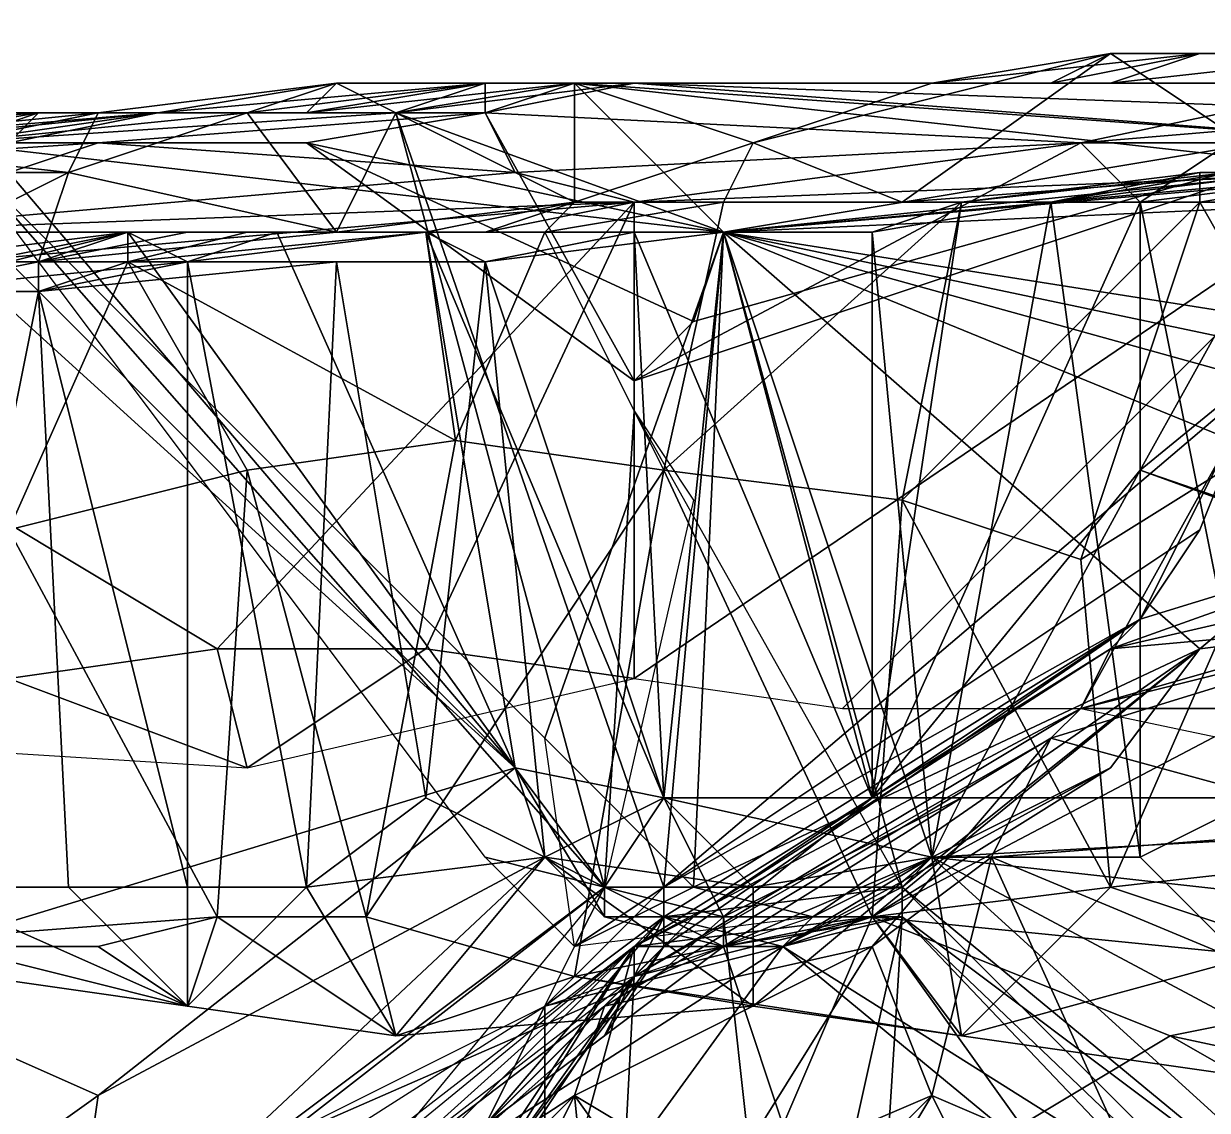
# Model space of a CAD drawing. Header units: metres. Extents: x -3.92 to 4.26, y -4.92 to 4.9.
# Drawn here: x 1.87 to 2.665, y 4.15 to 4.88 of the extents above; entities that cross this region are included whole.
import ezdxf

# ---------------------------------------------------------------- set-up
doc = ezdxf.new("R2010")
doc.units = ezdxf.units.M

msp = doc.modelspace()

# ---------------------------------------------------------------- linework, layer by layer
for points in [[(2.58, 4.8, 1.16), (2.96, 4.88, 0.9), (2.82, 4.82, 0.72)], [(2.58, 4.8, 1.16), (2.68, 4.8, 1.18), (2.96, 4.88, 0.9)], [(2.36, 4.8, 1.18), (2.6, 4.86, 1.1), (2.48, 4.84, 1.08)], [(2.36, 4.8, 1.18), (2.46, 4.76, 1.38), (2.6, 4.86, 1.1)], [(2.46, 4.76, 1.38), (2.72, 4.78, 1.36), (2.6, 4.86, 1.1)], [(2.48, 4.84, 0.9), (2.66, 4.86, 0.96), (2.6, 4.84, 0.9)], [(2.48, 4.84, 1.08), (2.6, 4.86, 1.1), (2.48, 4.84, 0.98)], [(2.6, 4.86, 1.1), (2.56, 4.84, 0.98), (2.48, 4.84, 0.98)], [(2.48, 4.84, 0.9), (2.56, 4.84, 0.98), (2.66, 4.86, 0.96)], [(2.6, 4.86, 1.1), (2.66, 4.86, 0.96), (2.56, 4.84, 0.98)], [(2.6, 4.84, 0.9), (2.78, 4.86, 0.92), (2.82, 4.84, 0.8)], [(2.66, 4.86, 0.96), (2.78, 4.86, 0.92), (2.6, 4.84, 0.9)], [(2.6, 4.86, 1.1), (2.72, 4.86, 1.02), (2.66, 4.86, 0.96)], [(2.6, 4.86, 1.1), (2.72, 4.86, 1.1), (2.72, 4.86, 1.02)], [(2.6, 4.86, 1.1), (2.72, 4.78, 1.36), (2.72, 4.86, 1.1)], [(2.66, 4.86, 0.96), (2.72, 4.86, 1.02), (2.78, 4.86, 0.92)], [(1.92, 4.82, 1.08), (2.08, 4.84, 1), (1.96, 4.82, 0.92)], [(1.92, 4.82, 1.08), (2.02, 4.82, 1.1), (2.08, 4.84, 1)], [(1.96, 4.82, 0.54), (2.18, 4.84, 0.54), (2.06, 4.82, 0.46)], [(1.96, 4.82, 0.54), (2.02, 4.82, 0.62), (2.18, 4.84, 0.54)], [(1.96, 4.82, 0.92), (2.08, 4.84, 1), (2.06, 4.82, 0.86)], [(2.02, 4.82, 0.62), (2.12, 4.82, 0.6), (2.18, 4.84, 0.54)], [(2.02, 4.82, 1.1), (2.12, 4.82, 1.1), (2.08, 4.84, 1)], [(2.06, 4.82, 0.46), (2.18, 4.84, 0.54), (2.12, 4.82, 0.36)], [(2.06, 4.82, 0.7), (2.24, 4.84, 0.66), (2.12, 4.82, 0.6)], [(2.06, 4.82, 0.7), (2.12, 4.82, 0.76), (2.24, 4.84, 0.66)], [(2.08, 4.84, 1), (2.12, 4.82, 0.92), (2.06, 4.82, 0.86)], [(2.08, 4.84, 1), (2.28, 4.84, 0.88), (2.12, 4.82, 0.92)], [(2.12, 4.82, 1.1), (2.24, 4.84, 1.1), (2.08, 4.84, 1)], [(2.08, 4.84, 1), (2.28, 4.84, 0.96), (2.28, 4.84, 0.88)], [(2.24, 4.84, 1.1), (2.28, 4.84, 0.96), (2.08, 4.84, 1)], [(2.12, 4.82, 0.28), (2.24, 4.84, 0.24), (2.12, 4.82, 0.2)], [(2.12, 4.82, 0.36), (2.24, 4.84, 0.34), (2.12, 4.82, 0.28)], [(2.18, 4.84, 0.54), (2.18, 4.82, 0.42), (2.12, 4.82, 0.36)], [(2.12, 4.82, 0.6), (2.24, 4.84, 0.66), (2.18, 4.84, 0.54)], [(2.24, 4.84, 0.24), (2.34, 4.74, 0.2), (2.12, 4.82, 0.2)], [(2.12, 4.82, 0.28), (2.24, 4.84, 0.34), (2.24, 4.84, 0.24)], [(2.12, 4.82, 0.36), (2.18, 4.82, 0.42), (2.24, 4.84, 0.34)], [(2.12, 4.82, 0.76), (2.28, 4.84, 0.78), (2.24, 4.84, 0.66)], [(2.12, 4.82, 0.76), (2.18, 4.82, 0.82), (2.28, 4.84, 0.78)], [(2.18, 4.82, 0.82), (2.12, 4.82, 0.92), (2.28, 4.84, 0.88)], [(2.12, 4.82, 1.1), (2.24, 4.76, 1.38), (2.24, 4.84, 1.1)], [(2.18, 4.82, 0.42), (2.18, 4.84, 0.54), (2.24, 4.84, 0.34)], [(2.18, 4.84, 0.54), (2.28, 4.84, 0.44), (2.24, 4.84, 0.34)], [(2.18, 4.84, 0.54), (2.28, 4.84, 0.54), (2.28, 4.84, 0.44)], [(2.24, 4.84, 0.66), (2.28, 4.84, 0.54), (2.18, 4.84, 0.54)], [(2.18, 4.82, 0.82), (2.28, 4.84, 0.88), (2.28, 4.84, 0.78)], [(2.24, 4.84, 0.34), (2.28, 4.84, 0.44), (2.24, 4.84, 0.24)], [(2.24, 4.84, 0.66), (2.28, 4.84, 0.78), (2.28, 4.84, 0.54)], [(2.24, 4.84, 0.24), (2.78, 4.78, 0.14), (2.34, 4.74, 0.2)], [(2.28, 4.84, 0.44), (2.8, 4.8, 0.3), (2.24, 4.84, 0.24)], [(2.24, 4.84, 1.1), (2.38, 4.84, 1.04), (2.28, 4.84, 0.96)], [(2.24, 4.76, 1.38), (2.36, 4.8, 1.18), (2.24, 4.84, 1.1)], [(2.24, 4.84, 0.24), (2.8, 4.8, 0.3), (2.78, 4.78, 0.14)], [(2.24, 4.84, 1.1), (2.48, 4.84, 1.08), (2.38, 4.84, 1.04)], [(2.24, 4.84, 1.1), (2.36, 4.8, 1.18), (2.48, 4.84, 1.08)], [(2.28, 4.84, 0.54), (2.82, 4.82, 0.5), (2.28, 4.84, 0.44)], [(2.28, 4.84, 0.78), (2.48, 4.84, 0.9), (2.28, 4.84, 0.54)], [(2.28, 4.84, 0.88), (2.38, 4.84, 0.9), (2.28, 4.84, 0.78)], [(2.28, 4.84, 0.44), (2.8, 4.8, 0.38), (2.8, 4.8, 0.3)], [(2.82, 4.82, 0.5), (2.8, 4.8, 0.38), (2.28, 4.84, 0.44)], [(2.28, 4.84, 0.54), (2.82, 4.84, 0.64), (2.82, 4.82, 0.5)], [(2.48, 4.84, 0.9), (2.6, 4.84, 0.9), (2.28, 4.84, 0.54)], [(2.28, 4.84, 0.78), (2.38, 4.84, 0.9), (2.48, 4.84, 0.9)], [(2.28, 4.84, 0.88), (2.28, 4.84, 0.96), (2.38, 4.84, 0.9)], [(2.28, 4.84, 0.96), (2.38, 4.84, 1.04), (2.38, 4.84, 0.9)], [(2.28, 4.84, 0.54), (2.6, 4.84, 0.9), (2.82, 4.84, 0.64)], [(2.38, 4.84, 0.9), (2.48, 4.84, 0.98), (2.48, 4.84, 0.9)], [(2.38, 4.84, 1.04), (2.48, 4.84, 0.98), (2.38, 4.84, 0.9)], [(2.38, 4.84, 1.04), (2.48, 4.84, 1.08), (2.48, 4.84, 0.98)], [(2.48, 4.84, 0.98), (2.56, 4.84, 0.98), (2.48, 4.84, 0.9)], [(2.6, 4.84, 0.9), (2.82, 4.84, 0.8), (2.82, 4.84, 0.64)], [(1.62, 4.8, 1.02), (1.88, 4.82, 0.82), (1.76, 4.8, 0.76)], [(1.62, 4.8, 1.02), (1.82, 4.8, 1), (1.88, 4.82, 0.82)], [(1.72, 4.8, 0.66), (1.96, 4.82, 0.7), (1.76, 4.8, 0.56)], [(1.72, 4.8, 0.66), (1.86, 4.8, 0.74), (1.96, 4.82, 0.7)], [(1.9, 4.78, 1.2), (1.92, 4.82, 1.08), (1.72, 4.8, 1.1)], [(1.92, 4.82, 1.08), (1.82, 4.8, 1.08), (1.72, 4.8, 1.1)], [(1.76, 4.82, 0.26), (1.92, 4.82, 0.24), (1.82, 4.8, 0.18)], [(1.76, 4.82, 0.26), (1.88, 4.82, 0.32), (1.92, 4.82, 0.24)], [(1.82, 4.8, 0.4), (1.88, 4.82, 0.32), (1.76, 4.82, 0.26)], [(1.82, 4.8, 0.4), (1.76, 4.8, 0.56), (1.96, 4.82, 0.44)], [(1.76, 4.8, 0.56), (1.96, 4.82, 0.54), (1.96, 4.82, 0.44)], [(1.96, 4.82, 0.7), (1.96, 4.82, 0.54), (1.76, 4.8, 0.56)], [(1.88, 4.82, 0.82), (1.86, 4.8, 0.74), (1.76, 4.8, 0.76)], [(1.92, 4.82, 0.24), (2.02, 4.82, 0.22), (1.82, 4.8, 0.18)], [(1.82, 4.8, 0.4), (1.96, 4.82, 0.44), (1.88, 4.82, 0.32)], [(2.02, 4.82, 0.22), (2.12, 4.82, 0.2), (1.82, 4.8, 0.18)], [(1.82, 4.8, 1), (1.96, 4.82, 0.92), (1.88, 4.82, 0.82)], [(2.12, 4.82, 0.2), (2.26, 4.3), (1.82, 4.8, 0.18)], [(1.82, 4.8, 1), (1.92, 4.82, 1.08), (1.96, 4.82, 0.92)], [(1.92, 4.82, 1.08), (1.82, 4.8, 1), (1.82, 4.8, 1.08)], [(1.86, 4.8, 0.74), (1.88, 4.82, 0.82), (1.96, 4.82, 0.7)], [(1.88, 4.82, 0.32), (2.02, 4.82, 0.3), (1.92, 4.82, 0.24)], [(1.88, 4.82, 0.32), (2.02, 4.82, 0.38), (2.02, 4.82, 0.3)], [(1.96, 4.82, 0.44), (2.02, 4.82, 0.38), (1.88, 4.82, 0.32)], [(1.88, 4.82, 0.82), (1.96, 4.82, 0.78), (1.96, 4.82, 0.7)], [(1.96, 4.82, 0.92), (1.96, 4.82, 0.78), (1.88, 4.82, 0.82)], [(1.9, 4.78, 1.2), (2.02, 4.82, 1.1), (1.92, 4.82, 1.08)], [(1.9, 4.78, 1.2), (2.08, 4.74, 1.3), (2.02, 4.82, 1.1)], [(1.92, 4.82, 0.24), (2.02, 4.82, 0.3), (2.02, 4.82, 0.22)], [(2.2, 4.78, 1.18), (2.18, 4.82, 1.04), (1.92, 4.8, 1)], [(2.18, 4.82, 1.04), (2.06, 4.8, 0.54), (1.92, 4.8, 1)], [(1.96, 4.82, 0.44), (2.06, 4.82, 0.46), (2.02, 4.82, 0.38)], [(1.96, 4.82, 0.7), (2.02, 4.82, 0.62), (1.96, 4.82, 0.54)], [(1.96, 4.82, 0.44), (1.96, 4.82, 0.54), (2.06, 4.82, 0.46)], [(1.96, 4.82, 0.7), (2.06, 4.82, 0.7), (2.02, 4.82, 0.62)], [(1.96, 4.82, 0.92), (2.06, 4.82, 0.86), (1.96, 4.82, 0.78)], [(1.96, 4.82, 0.7), (1.96, 4.82, 0.78), (2.06, 4.82, 0.7)], [(1.96, 4.82, 0.78), (2.12, 4.82, 0.76), (2.06, 4.82, 0.7)], [(1.96, 4.82, 0.78), (2.06, 4.82, 0.86), (2.12, 4.82, 0.76)], [(2.02, 4.82, 0.22), (2.12, 4.82, 0.28), (2.12, 4.82, 0.2)], [(2.02, 4.82, 0.3), (2.12, 4.82, 0.28), (2.02, 4.82, 0.22)], [(2.02, 4.82, 0.3), (2.12, 4.82, 0.36), (2.12, 4.82, 0.28)], [(2.02, 4.82, 0.38), (2.12, 4.82, 0.36), (2.02, 4.82, 0.3)], [(2.02, 4.82, 0.38), (2.06, 4.82, 0.46), (2.12, 4.82, 0.36)], [(2.02, 4.82, 0.62), (2.06, 4.82, 0.7), (2.12, 4.82, 0.6)], [(2.02, 4.82, 1.1), (2.08, 4.74, 1.3), (2.12, 4.82, 1.1)], [(2.06, 4.82, 0.86), (2.18, 4.82, 0.82), (2.12, 4.82, 0.76)], [(2.06, 4.82, 0.86), (2.12, 4.82, 0.92), (2.18, 4.82, 0.82)], [(2.18, 4.82, 1.04), (2.28, 4.64, 0.78), (2.06, 4.8, 0.54)], [(2.08, 4.74, 1.3), (2.24, 4.76, 1.38), (2.12, 4.82, 1.1)], [(2.12, 4.82, 0.2), (2.3, 4.3, -0.14), (2.26, 4.3)], [(2.34, 4.74, 0.2), (2.3, 4.3, -0.14), (2.12, 4.82, 0.2)], [(2.2, 4.78, 1.18), (2.58, 4.8, 1.16), (2.18, 4.82, 1.04)], [(2.58, 4.8, 1.16), (2.28, 4.64, 0.78), (2.18, 4.82, 1.04)], [(2.58, 4.8, 1.16), (2.82, 4.82, 0.72), (2.28, 4.64, 0.78)], [(2.82, 4.82, 0.72), (2.28, 4.64, 0.66), (2.28, 4.64, 0.78)], [(2.82, 4.82, 0.72), (2.32, 4.68, 0.48), (2.28, 4.64, 0.66)], [(2.32, 4.68, 0.48), (2.82, 4.82, 0.72), (2.34, 4.74, 0.28)], [(2.82, 4.82, 0.72), (2.8, 4.78, 0.22), (2.34, 4.74, 0.28)], [(1.62, 4.78, 1.2), (1.9, 4.78, 1.2), (1.72, 4.8, 1.1)], [(1.74, 4.74, 1.2), (1.92, 4.8, 1), (1.62, 4.78, 1.1)], [(1.62, 4.78, 1.1), (1.92, 4.8, 1), (1.62, 4.78, 0.64)], [(1.92, 4.8, 1), (1.68, 4.8, 0.58), (1.62, 4.78, 0.64)], [(1.92, 4.8, 1), (2.06, 4.8, 0.54), (1.68, 4.8, 0.58)], [(2.06, 4.8, 0.54), (1.82, 4.8, 0.18), (1.68, 4.8, 0.58)], [(1.74, 4.74, 1.2), (2.2, 4.78, 1.18), (1.92, 4.8, 1)], [(2.26, 4.3), (2.18, 4.32, 0.16), (1.82, 4.8, 0.18)], [(2.06, 4.8, 0.54), (2.34, 4.74, 0.28), (1.82, 4.8, 0.18)], [(2.34, 4.74, 0.28), (2.22, 4.4, 0.18), (1.82, 4.8, 0.18)], [(2.28, 4.64, 0.78), (2.28, 4.64, 0.66), (2.06, 4.8, 0.54)], [(2.28, 4.64, 0.66), (2.32, 4.68, 0.48), (2.06, 4.8, 0.54)], [(2.32, 4.68, 0.48), (2.34, 4.74, 0.28), (2.06, 4.8, 0.54)], [(2.28, 4.76, 1.62), (2.58, 4.8, 1.16), (2.2, 4.78, 1.18)], [(2.24, 4.76, 1.38), (2.34, 4.76, 1.36), (2.36, 4.8, 1.18)], [(2.28, 4.76, 1.62), (2.62, 4.76, 1.62), (2.58, 4.8, 1.16)], [(2.34, 4.76, 1.36), (2.46, 4.76, 1.38), (2.36, 4.8, 1.18)], [(2.8, 4.78, 0.22), (2.92, 4.8, -0.04), (2.34, 4.74, 0.28)], [(2.92, 4.8, -0.04), (2.78, 4.56, -0.28), (2.34, 4.74, 0.28)], [(2.62, 4.76, 1.62), (2.68, 4.8, 1.18), (2.58, 4.8, 1.16)], [(2.78, 4.78, 1.58), (2.68, 4.8, 1.18), (2.62, 4.76, 1.62)], [(1.62, 4.78, 1.2), (1.78, 4.72, 1.4), (1.9, 4.78, 1.2)], [(1.74, 4.24, 0.14), (2.2, 4.38, 0.5), (1.76, 4.78, 0.48)], [(1.74, 4.74, 1.2), (2.28, 4.76, 1.62), (2.2, 4.78, 1.18)], [(1.8, 4.78, 0.68), (2.2, 4.38, 0.76), (1.76, 4.78, 0.84)], [(2.2, 4.38, 0.76), (1.8, 4.78, 0.92), (1.76, 4.78, 0.84)], [(2.2, 4.38, 0.5), (1.86, 4.78, 0.52), (1.76, 4.78, 0.48)], [(1.78, 4.72, 1.4), (1.88, 4.72, 1.5), (1.9, 4.78, 1.2)], [(1.8, 4.78, 0.92), (2.2, 4.38, 0.76), (1.84, 4.74, 1.14)], [(1.8, 4.78, 0.68), (2.2, 4.38, 0.68), (2.2, 4.38, 0.76)], [(1.86, 4.78, 0.62), (2.2, 4.38, 0.68), (1.8, 4.78, 0.68)], [(1.86, 4.78, 0.62), (2.2, 4.38, 0.5), (2.2, 4.38, 0.68)], [(2.2, 4.38, 0.5), (1.86, 4.78, 0.62), (1.86, 4.78, 0.52)], [(1.88, 4.72, 1.5), (2.08, 4.74, 1.48), (1.9, 4.78, 1.2)], [(1.9, 4.78, 1.2), (2.08, 4.74, 1.48), (2.08, 4.74, 1.3)], [(2.28, 4.44, 1.82), (2.78, 4.78, 1.9), (2.28, 4.76, 1.62)], [(2.78, 4.78, 1.9), (2.62, 4.76, 1.62), (2.28, 4.76, 1.62)], [(2.28, 4.44, 1.82), (2.42, 4.42, 1.82), (2.78, 4.78, 1.9)], [(2.78, 4.78, 0.14), (2.78, 4.76, 0.04), (2.34, 4.74, 0.2)], [(2.42, 4.42, 1.82), (2.58, 4.42, 1.82), (2.78, 4.78, 1.9)], [(2.46, 4.76, 1.38), (2.56, 4.76, 1.48), (2.72, 4.78, 1.36)], [(2.5, 4.76, 1.9), (2.66, 4.78, 1.8), (2.5, 4.76, 1.82)], [(2.66, 4.76, 1.9), (2.66, 4.78, 1.8), (2.5, 4.76, 1.9)], [(2.56, 4.76, 1.74), (2.68, 4.78, 1.68), (2.5, 4.76, 1.66)], [(2.5, 4.76, 1.82), (2.66, 4.78, 1.8), (2.56, 4.76, 1.74)], [(2.68, 4.78, 1.68), (2.56, 4.76, 1.56), (2.5, 4.76, 1.66)], [(2.66, 4.78, 1.8), (2.68, 4.78, 1.68), (2.56, 4.76, 1.74)], [(2.56, 4.76, 1.48), (2.68, 4.78, 1.5), (2.72, 4.78, 1.36)], [(2.56, 4.76, 1.56), (2.68, 4.78, 1.5), (2.56, 4.76, 1.48)], [(2.56, 4.76, 1.56), (2.68, 4.78, 1.68), (2.68, 4.78, 1.5)], [(2.58, 4.42, 1.82), (2.72, 4.46, 1.84), (2.78, 4.78, 1.9)], [(2.78, 4.78, 1.9), (2.78, 4.78, 1.58), (2.62, 4.76, 1.62)], [(2.66, 4.76, 1.9), (2.78, 4.78, 1.9), (2.66, 4.78, 1.8)], [(2.66, 4.78, 1.8), (2.74, 4.78, 1.8), (2.68, 4.78, 1.68)], [(2.78, 4.78, 1.9), (2.74, 4.78, 1.8), (2.66, 4.78, 1.8)], [(2.66, 4.76, 1.9), (2.74, 4.62, 1.88), (2.78, 4.78, 1.9)], [(2, 4.46, 1.84), (2.28, 4.76, 1.62), (1.6, 4.7, 1.8)], [(2.28, 4.76, 1.62), (1.74, 4.74, 1.2), (1.6, 4.7, 1.8)], [(2, 4.46, 1.84), (2.14, 4.46, 1.84), (2.28, 4.76, 1.62)], [(2.08, 4.74, 1.48), (2.24, 4.76, 1.38), (2.08, 4.74, 1.3)], [(2.08, 4.74, 1.48), (2.18, 4.74, 1.46), (2.24, 4.76, 1.38)], [(2.08, 4.74, 1.48), (2.24, 4.76, 1.54), (2.18, 4.74, 1.46)], [(2.08, 4.74, 1.48), (2.14, 4.74, 1.56), (2.24, 4.76, 1.54)], [(2.14, 4.74, 1.56), (2.08, 4.74, 1.64), (2.24, 4.76, 1.54)], [(2.08, 4.74, 1.64), (2.18, 4.74, 1.64), (2.24, 4.76, 1.54)], [(2.08, 4.74, 1.72), (2.24, 4.76, 1.78), (2.18, 4.74, 1.64)], [(2.24, 4.76, 1.78), (2.08, 4.74, 1.72), (2.14, 4.74, 1.78)], [(2.14, 4.74, 1.88), (2.24, 4.76, 1.78), (2.14, 4.74, 1.78)], [(2.22, 4.74, 1.9), (2.24, 4.76, 1.78), (2.14, 4.74, 1.88)], [(2.14, 4.46, 1.84), (2.28, 4.44, 1.82), (2.28, 4.76, 1.62)], [(2.18, 4.74, 1.46), (2.24, 4.76, 1.54), (2.24, 4.76, 1.38)], [(2.18, 4.74, 1.64), (2.28, 4.76, 1.62), (2.24, 4.76, 1.54)], [(2.18, 4.74, 1.64), (2.24, 4.76, 1.78), (2.28, 4.76, 1.62)], [(2.22, 4.74, 1.9), (2.34, 4.76, 1.88), (2.24, 4.76, 1.78)], [(2.3, 4.58, 1.88), (2.34, 4.76, 1.88), (2.22, 4.74, 1.9)], [(2.24, 4.76, 1.54), (2.34, 4.76, 1.54), (2.24, 4.76, 1.38)], [(2.34, 4.76, 1.88), (2.4, 4.76, 1.8), (2.24, 4.76, 1.78)], [(2.24, 4.76, 1.38), (2.34, 4.76, 1.54), (2.34, 4.76, 1.36)], [(2.24, 4.76, 1.54), (2.28, 4.76, 1.62), (2.34, 4.76, 1.54)], [(2.24, 4.76, 1.78), (2.34, 4.76, 1.68), (2.28, 4.76, 1.62)], [(2.4, 4.76, 1.8), (2.34, 4.76, 1.68), (2.24, 4.76, 1.78)], [(2.34, 4.76, 1.68), (2.34, 4.76, 1.54), (2.28, 4.76, 1.62)], [(2.3, 4.58, 1.88), (2.5, 4.76, 1.9), (2.34, 4.76, 1.88)], [(2.3, 4.58, 1.88), (2.46, 4.56, 1.88), (2.5, 4.76, 1.9)], [(2.5, 4.76, 1.9), (2.4, 4.76, 1.8), (2.34, 4.76, 1.88)], [(2.78, 4.76, 0.04), (2.72, 4.68, -0.06), (2.34, 4.74, 0.2)], [(2.34, 4.76, 1.36), (2.44, 4.76, 1.48), (2.46, 4.76, 1.38)], [(2.34, 4.76, 1.54), (2.44, 4.76, 1.48), (2.34, 4.76, 1.36)], [(2.34, 4.76, 1.54), (2.44, 4.76, 1.58), (2.44, 4.76, 1.48)], [(2.4, 4.76, 1.8), (2.44, 4.76, 1.72), (2.34, 4.76, 1.68)], [(2.34, 4.76, 1.54), (2.34, 4.76, 1.68), (2.44, 4.76, 1.58)], [(2.44, 4.76, 1.72), (2.44, 4.76, 1.58), (2.34, 4.76, 1.68)], [(2.5, 4.76, 1.9), (2.5, 4.76, 1.82), (2.4, 4.76, 1.8)], [(2.5, 4.76, 1.82), (2.44, 4.76, 1.72), (2.4, 4.76, 1.8)], [(2.44, 4.36, 0.8), (2.5, 4.76, 1.2), (2.44, 4.74, 1.3)], [(2.62, 4.58, 0.84), (2.62, 4.76, 1.22), (2.44, 4.36, 0.8)], [(2.5, 4.76, 1.2), (2.56, 4.76, 1.28), (2.44, 4.74, 1.3)], [(2.44, 4.36, 0.8), (2.62, 4.76, 1.22), (2.5, 4.76, 1.2)], [(2.56, 4.76, 1.28), (2.56, 4.76, 1.36), (2.44, 4.74, 1.3)], [(2.5, 4.76, 1.82), (2.56, 4.76, 1.74), (2.44, 4.76, 1.72)], [(2.56, 4.76, 1.36), (2.48, 4.32, 1.8), (2.44, 4.74, 1.3)], [(2.44, 4.76, 1.48), (2.56, 4.76, 1.48), (2.46, 4.76, 1.38)], [(2.44, 4.76, 1.58), (2.56, 4.76, 1.56), (2.44, 4.76, 1.48)], [(2.44, 4.76, 1.72), (2.5, 4.76, 1.66), (2.44, 4.76, 1.58)], [(2.56, 4.76, 1.74), (2.5, 4.76, 1.66), (2.44, 4.76, 1.72)], [(2.44, 4.76, 1.48), (2.56, 4.76, 1.56), (2.56, 4.76, 1.48)], [(2.44, 4.76, 1.58), (2.5, 4.76, 1.66), (2.56, 4.76, 1.56)], [(2.46, 4.56, 1.88), (2.66, 4.76, 1.9), (2.5, 4.76, 1.9)], [(2.46, 4.56, 1.88), (2.58, 4.52, 1.86), (2.66, 4.76, 1.9)], [(2.48, 4.32, 1.8), (2.56, 4.76, 1.36), (2.62, 4.32, 1.8)], [(2.62, 4.76, 1.22), (2.56, 4.76, 1.28), (2.5, 4.76, 1.2)], [(2.62, 4.76, 1.22), (2.66, 4.76, 1.3), (2.56, 4.76, 1.28)], [(2.66, 4.76, 1.3), (2.56, 4.76, 1.36), (2.56, 4.76, 1.28)], [(2.66, 4.76, 1.3), (2.62, 4.76, 1.42), (2.56, 4.76, 1.36)], [(2.62, 4.76, 1.42), (2.62, 4.32, 1.8), (2.56, 4.76, 1.36)], [(2.58, 4.52, 1.86), (2.74, 4.62, 1.88), (2.66, 4.76, 1.9)], [(2.62, 4.58, 0.84), (2.72, 4.76, 1.24), (2.62, 4.76, 1.22)], [(2.62, 4.76, 1.22), (2.72, 4.76, 1.24), (2.66, 4.76, 1.3)], [(2.62, 4.58, 0.84), (2.84, 4.76, 1.24), (2.72, 4.76, 1.24)], [(3.28, 4.34, 1.04), (2.84, 4.76, 1.24), (2.62, 4.58, 0.84)], [(2.62, 4.76, 1.42), (2.7, 4.36, 1.8), (2.62, 4.32, 1.8)], [(2.62, 4.76, 1.42), (2.78, 4.76, 1.44), (2.7, 4.36, 1.8)], [(2.78, 4.76, 1.44), (2.62, 4.76, 1.42), (2.66, 4.76, 1.3)], [(2.72, 4.76, 1.24), (2.78, 4.76, 1.44), (2.66, 4.76, 1.3)], [(1.78, 4.7, 1.26), (1.94, 4.74, 1.14), (1.98, 4.72, 1.28)], [(1.84, 4.74, 1.14), (1.94, 4.74, 1.14), (1.78, 4.7, 1.26)], [(1.78, 4.72, 1.48), (1.94, 4.74, 1.58), (1.88, 4.72, 1.5)], [(1.78, 4.72, 1.66), (1.94, 4.74, 1.58), (1.84, 4.72, 1.58)], [(1.84, 4.72, 1.86), (1.94, 4.74, 1.78), (1.78, 4.72, 1.78)], [(1.78, 4.72, 1.48), (1.84, 4.72, 1.58), (1.94, 4.74, 1.58)], [(1.78, 4.72, 1.66), (1.88, 4.72, 1.72), (1.94, 4.74, 1.58)], [(1.78, 4.72, 1.78), (1.94, 4.74, 1.78), (1.88, 4.72, 1.72)], [(1.84, 4.74, 1.14), (2.2, 4.38, 0.76), (1.94, 4.74, 1.14)], [(1.94, 4.72, 1.9), (1.94, 4.74, 1.78), (1.84, 4.72, 1.86)], [(1.94, 4.74, 1.58), (2.08, 4.74, 1.48), (1.88, 4.72, 1.5)], [(1.88, 4.72, 1.72), (1.98, 4.74, 1.7), (1.94, 4.74, 1.58)], [(1.94, 4.74, 1.78), (1.98, 4.74, 1.7), (1.88, 4.72, 1.72)], [(2.2, 4.38, 0.76), (2.04, 4.74, 1.2), (1.94, 4.74, 1.14)], [(1.94, 4.74, 1.14), (2.04, 4.74, 1.2), (1.98, 4.72, 1.28)], [(1.94, 4.72, 1.9), (2.02, 4.74, 1.88), (1.94, 4.74, 1.78)], [(1.94, 4.74, 1.58), (2.04, 4.74, 1.56), (2.08, 4.74, 1.48)], [(1.94, 4.74, 1.78), (2.02, 4.74, 1.78), (1.98, 4.74, 1.7)], [(2.02, 4.74, 1.88), (2.02, 4.74, 1.78), (1.94, 4.74, 1.78)], [(1.94, 4.72, 1.9), (2.14, 4.74, 1.88), (2.02, 4.74, 1.88)], [(2.16, 4.6, 1.88), (2.14, 4.74, 1.88), (1.94, 4.72, 1.9)], [(1.94, 4.74, 1.58), (1.98, 4.74, 1.7), (2.04, 4.74, 1.56)], [(2.04, 4.74, 1.2), (2.14, 4.74, 1.22), (1.98, 4.72, 1.28)], [(2.14, 4.74, 1.22), (2.18, 4.72, 1.32), (1.98, 4.72, 1.28)], [(1.98, 4.74, 1.7), (2.08, 4.74, 1.64), (2.04, 4.74, 1.56)], [(1.98, 4.74, 1.7), (2.08, 4.74, 1.72), (2.08, 4.74, 1.64)], [(2.02, 4.74, 1.78), (2.08, 4.74, 1.72), (1.98, 4.74, 1.7)], [(2.02, 4.74, 1.78), (2.14, 4.74, 1.78), (2.08, 4.74, 1.72)], [(2.14, 4.74, 1.88), (2.02, 4.74, 1.78), (2.02, 4.74, 1.88)], [(2.14, 4.74, 1.88), (2.14, 4.74, 1.78), (2.02, 4.74, 1.78)], [(2.2, 4.38, 0.76), (2.14, 4.74, 1.22), (2.04, 4.74, 1.2)], [(2.04, 4.74, 1.56), (2.14, 4.74, 1.56), (2.08, 4.74, 1.48)], [(2.04, 4.74, 1.56), (2.08, 4.74, 1.64), (2.14, 4.74, 1.56)], [(2.08, 4.74, 1.72), (2.18, 4.74, 1.64), (2.08, 4.74, 1.64)], [(2.2, 4.38, 0.76), (2.3, 4.36, 0.78), (2.14, 4.74, 1.22)], [(2.14, 4.74, 1.22), (2.28, 4.74, 1.22), (2.18, 4.72, 1.32)], [(2.3, 4.36, 0.78), (2.28, 4.74, 1.22), (2.14, 4.74, 1.22)], [(2.16, 4.6, 1.88), (2.22, 4.74, 1.9), (2.14, 4.74, 1.88)], [(2.16, 4.6, 1.88), (2.3, 4.58, 1.88), (2.22, 4.74, 1.9)], [(2.28, 4.74, 1.22), (2.34, 4.74, 1.28), (2.18, 4.72, 1.32)], [(2.18, 4.72, 1.32), (2.34, 4.74, 1.46), (2.3, 4.36, 1.8)], [(2.34, 4.74, 1.28), (2.34, 4.74, 1.46), (2.18, 4.72, 1.32)], [(2.34, 4.74, 0.28), (2.32, 4.3, -0.06), (2.22, 4.4, 0.18)], [(2.3, 4.36, 0.78), (2.44, 4.36, 0.8), (2.28, 4.74, 1.22)], [(2.44, 4.36, 0.8), (2.34, 4.74, 1.28), (2.28, 4.74, 1.22)], [(2.3, 4.3, -0.22), (2.34, 4.74, 0.2), (2.7, 4.64, -0.22)], [(2.3, 4.36, 1.8), (2.34, 4.74, 1.46), (2.48, 4.32, 1.8)], [(2.3, 4.3, -0.22), (2.3, 4.3, -0.14), (2.34, 4.74, 0.2)], [(2.34, 4.74, 0.28), (2.46, 4.3, -0.1), (2.32, 4.3, -0.06)], [(2.44, 4.36, 0.8), (2.44, 4.74, 1.3), (2.34, 4.74, 1.28)], [(2.34, 4.74, 1.28), (2.44, 4.74, 1.3), (2.34, 4.74, 1.46)], [(2.44, 4.74, 1.3), (2.48, 4.32, 1.8), (2.34, 4.74, 1.46)], [(2.34, 4.74, 0.2), (2.72, 4.66, -0.14), (2.7, 4.64, -0.22)], [(2.34, 4.74, 0.2), (2.72, 4.68, -0.06), (2.72, 4.66, -0.14)], [(2.78, 4.56, -0.28), (2.66, 4.46, -0.28), (2.34, 4.74, 0.28)], [(2.34, 4.74, 0.28), (2.66, 4.46, -0.28), (2.46, 4.3, -0.1)], [(1.86, 4.54, 1.88), (1.94, 4.72, 1.9), (1.74, 4.72, 1.9)], [(1.74, 4.72, 1.9), (1.94, 4.72, 1.9), (1.84, 4.72, 1.86)], [(1.78, 4.7, 1.26), (1.88, 4.72, 1.3), (1.88, 4.7, 1.42)], [(1.78, 4.7, 1.26), (1.98, 4.72, 1.28), (1.88, 4.72, 1.3)], [(1.78, 4.72, 1.4), (1.78, 4.72, 1.48), (1.88, 4.72, 1.5)], [(1.78, 4.72, 1.78), (1.88, 4.72, 1.72), (1.78, 4.72, 1.66)], [(1.86, 4.54, 1.88), (2.02, 4.58, 1.88), (1.94, 4.72, 1.9)], [(1.88, 4.72, 1.3), (1.98, 4.72, 1.28), (1.88, 4.7, 1.42)], [(1.88, 4.7, 1.42), (1.98, 4.72, 1.46), (1.98, 4.3, 1.8)], [(1.98, 4.72, 1.28), (1.94, 4.72, 1.36), (1.88, 4.7, 1.42)], [(1.88, 4.7, 1.42), (2.08, 4.72, 1.38), (1.98, 4.72, 1.46)], [(1.88, 4.7, 1.42), (1.94, 4.72, 1.36), (2.08, 4.72, 1.38)], [(1.94, 4.72, 1.36), (1.98, 4.72, 1.28), (2.08, 4.72, 1.38)], [(2.02, 4.58, 1.88), (2.16, 4.6, 1.88), (1.94, 4.72, 1.9)], [(1.98, 4.3, 1.8), (1.98, 4.72, 1.46), (2.06, 4.3, 1.8)], [(1.98, 4.72, 1.46), (2.08, 4.72, 1.38), (2.06, 4.3, 1.8)], [(1.98, 4.72, 1.28), (2.18, 4.72, 1.32), (2.08, 4.72, 1.38)], [(2.08, 4.72, 1.38), (2.14, 4.36, 1.8), (2.06, 4.3, 1.8)], [(2.08, 4.72, 1.38), (2.18, 4.72, 1.32), (2.14, 4.36, 1.8)], [(2.18, 4.72, 1.32), (2.22, 4.32, 1.8), (2.14, 4.36, 1.8)], [(2.18, 4.72, 1.32), (2.3, 4.36, 1.8), (2.22, 4.32, 1.8)], [(1.86, 4.44, 1.84), (2, 4.46, 1.84), (1.6, 4.7, 1.8)], [(1.72, 4.7, 1.34), (1.88, 4.7, 1.42), (1.8, 4.3, 1.8)], [(1.78, 4.7, 1.26), (1.88, 4.7, 1.42), (1.72, 4.7, 1.34)], [(1.88, 4.7, 1.42), (1.9, 4.3, 1.8), (1.8, 4.3, 1.8)], [(1.88, 4.7, 1.42), (1.98, 4.3, 1.8), (1.9, 4.3, 1.8)], [(2.3, 4.3, -0.22), (2.7, 4.64, -0.22), (2.66, 4.54, -0.34)], [(2.62, 4.48, -0.66), (2.7, 4.64, -0.3), (2.88, 4.56, -0.66)], [(2.62, 4.48, -0.66), (2.66, 4.54, -0.34), (2.7, 4.64, -0.3)], [(2.66, 4.54, -0.34), (2.7, 4.64, -0.22), (2.7, 4.64, -0.3)], [(2.46, 4.3, 0.18), (2.28, 4.62, 0.56), (2.26, 4.3, 0.38)], [(2.28, 4.62, 0.56), (2.32, 4.56, 0.82), (2.26, 4.3, 0.38)], [(2.6, 4.3, 1.9), (2.74, 4.62, 1.88), (2.58, 4.52, 1.86)], [(2.6, 4.3, 1.9), (2.78, 4.32, 1.86), (2.74, 4.62, 1.88)], [(2.02, 4.58, 1.88), (2.1, 4.28, 1.9), (2.16, 4.6, 1.88)], [(2.1, 4.28, 1.9), (2.3, 4.58, 1.88), (2.16, 4.6, 1.88)], [(2, 4.28, 1.9), (2.02, 4.58, 1.88), (1.86, 4.54, 1.88)], [(2, 4.28, 1.9), (2.1, 4.28, 1.9), (2.02, 4.58, 1.88)], [(2.24, 4.24, 1.88), (2.3, 4.58, 1.88), (2.1, 4.28, 1.9)], [(2.24, 4.24, 1.88), (2.44, 4.28, 1.88), (2.3, 4.58, 1.88)], [(2.44, 4.28, 1.88), (2.46, 4.56, 1.88), (2.3, 4.58, 1.88)], [(2.5, 4.36, 0.74), (2.62, 4.58, 0.84), (2.44, 4.36, 0.8)], [(2.5, 4.36, 0.74), (3.26, 4.36, 0.82), (2.62, 4.58, 0.84)], [(3.26, 4.36, 0.82), (3.28, 4.34, 1.04), (2.62, 4.58, 0.84)], [(2.44, 4.28, 1.88), (2.6, 4.3, 1.9), (2.46, 4.56, 1.88)], [(2.6, 4.3, 1.9), (2.58, 4.52, 1.86), (2.46, 4.56, 1.88)], [(2.6, 4.46, -0.84), (2.88, 4.56, -0.74), (2.86, 4.52, -0.82)], [(2.6, 4.46, -0.84), (2.62, 4.48, -0.74), (2.88, 4.56, -0.74)], [(2.62, 4.48, -0.74), (2.88, 4.56, -0.66), (2.88, 4.56, -0.74)], [(2.62, 4.48, -0.74), (2.62, 4.48, -0.66), (2.88, 4.56, -0.66)], [(2.78, 4.56, -0.28), (2.82, 4.48, -0.34), (2.66, 4.46, -0.28)], [(1.74, 4.26, 1.9), (2, 4.28, 1.9), (1.86, 4.54, 1.88)], [(2.3, 4.3, -0.22), (2.66, 4.54, -0.34), (2.62, 4.48, -0.38)], [(2.62, 4.48, -0.38), (2.66, 4.54, -0.34), (2.62, 4.48, -0.66)], [(2.6, 4.46, -0.84), (2.86, 4.52, -0.82), (2.82, 4.48, -0.94)], [(2.3, 4.26, -0.52), (2.62, 4.48, -0.66), (2.32, 4.28, -0.68)], [(2.3, 4.26, -0.52), (2.62, 4.48, -0.38), (2.62, 4.48, -0.66)], [(2.3, 4.26, -0.52), (2.3, 4.28, -0.3), (2.62, 4.48, -0.38)], [(2.3, 4.28, -0.3), (2.3, 4.3, -0.22), (2.62, 4.48, -0.38)], [(2.32, 4.28, -0.68), (2.62, 4.48, -0.74), (2.6, 4.46, -0.84)], [(2.62, 4.48, -0.66), (2.62, 4.48, -0.74), (2.32, 4.28, -0.68)], [(2.82, 4.48, -0.34), (2.44, 4.28, -0.62), (2.66, 4.46, -0.28)], [(2.82, 4.48, -0.34), (2.44, 4.28, -0.72), (2.44, 4.28, -0.62)], [(2.82, 4.48, -0.34), (2.84, 4.24, -0.86), (2.44, 4.28, -0.72)], [(2.58, 4.42, -0.92), (2.82, 4.48, -0.94), (2.56, 4.4, -1)], [(2.56, 4.4, -1), (2.82, 4.48, -0.94), (2.78, 4.34, -1.06)], [(2.58, 4.42, -0.92), (2.6, 4.46, -0.84), (2.82, 4.48, -0.94)], [(1.86, 4.44, 1.84), (2.02, 4.38, 1.82), (2, 4.46, 1.84)], [(2.02, 4.38, 1.82), (2.14, 4.46, 1.84), (2, 4.46, 1.84)], [(2.02, 4.38, 1.82), (2.28, 4.44, 1.82), (2.14, 4.46, 1.84)], [(2.28, 4.26, -0.78), (2.6, 4.46, -0.84), (2.58, 4.42, -0.92)], [(2.28, 4.26, -0.78), (2.32, 4.28, -0.68), (2.6, 4.46, -0.84)], [(2.32, 4.3, -0.06), (2.66, 4.46, -0.28), (2.4, 4.28, -0.24)], [(2.32, 4.3, -0.06), (2.46, 4.3, -0.1), (2.66, 4.46, -0.28)], [(2.66, 4.46, -0.28), (2.6, 4.38, -0.32), (2.4, 4.28, -0.24)], [(2.44, 4.28, -0.62), (2.6, 4.38, -0.32), (2.66, 4.46, -0.28)], [(2.58, 4.42, 1.82), (2.84, 4.42, 1.82), (2.72, 4.46, 1.84)], [(1.7, 4.4, 1.82), (2.02, 4.38, 1.82), (1.86, 4.44, 1.84)], [(2.28, 4.24, -0.9), (2.58, 4.42, -0.92), (2.56, 4.4, -1)], [(2.28, 4.24, -0.9), (2.28, 4.26, -0.78), (2.58, 4.42, -0.92)], [(2.58, 4.42, 1.82), (2.96, 4.34, 1.82), (2.84, 4.42, 1.82)], [(2.32, 4.3, -0.06), (2.24, 4.26, -0.08), (2.22, 4.4, 0.18)], [(2.26, 4.22, -1.02), (2.56, 4.4, -1), (2.44, 4.26, -1.08)], [(2.28, 4.24, -0.9), (2.56, 4.4, -1), (2.26, 4.22, -1.02)], [(2.56, 4.4, -1), (2.52, 4.32, -1.08), (2.44, 4.26, -1.08)], [(2.56, 4.4, -1), (2.78, 4.34, -1.06), (2.52, 4.32, -1.08)], [(1.92, 4.16, 0.14), (2.2, 4.38, 0.5), (1.74, 4.24, 0.14)], [(1.92, 4.16, 0.14), (2.22, 4.32, 0.56), (2.2, 4.38, 0.5)], [(2.22, 4.32, 0.56), (2.2, 4.38, 0.68), (2.2, 4.38, 0.5)], [(2.22, 4.32, 0.56), (2.26, 4.28, 0.66), (2.2, 4.38, 0.68)], [(2.2, 4.38, 0.68), (2.26, 4.28, 0.66), (2.2, 4.38, 0.76)], [(2.26, 4.28, 0.66), (2.26, 4.3, 0.74), (2.2, 4.38, 0.76)], [(2.26, 4.3, 0.74), (2.3, 4.36, 0.78), (2.2, 4.38, 0.76)], [(2.44, 4.28, -0.62), (2.38, 4.26, -0.34), (2.6, 4.38, -0.32)], [(2.6, 4.38, -0.32), (2.38, 4.26, -0.34), (2.4, 4.28, -0.24)], [(2.06, 4.3, 1.8), (2.14, 4.36, 1.8), (2.22, 4.32, 1.8)], [(2.3, 4.36, 1.8), (2.36, 4.3, 1.82), (2.22, 4.32, 1.8)], [(2.26, 4.3, 0.74), (2.34, 4.28, 0.76), (2.3, 4.36, 0.78)], [(2.34, 4.28, 0.76), (2.44, 4.36, 0.8), (2.3, 4.36, 0.78)], [(2.3, 4.36, 1.8), (2.48, 4.32, 1.8), (2.36, 4.3, 1.82)], [(2.34, 4.28, 0.76), (2.5, 4.36, 0.74), (2.44, 4.36, 0.8)], [(2.34, 4.26, 0.68), (2.5, 4.36, 0.74), (2.34, 4.28, 0.76)], [(2.34, 4.26, 0.68), (2.48, 4.32, 0.62), (2.5, 4.36, 0.74)], [(2.48, 4.32, 0.62), (3.2, 4.36, 0.5), (2.5, 4.36, 0.74)], [(2.48, 4.32, 0.54), (3.2, 4.36, 0.5), (2.48, 4.32, 0.62)], [(2.48, 4.32, 0.54), (2.48, 4.32, 0.42), (3.2, 4.36, 0.5)], [(2.48, 4.32, 0.42), (3.02, 4.26, 0.08), (3.2, 4.36, 0.5)], [(3.2, 4.36, 0.5), (3.26, 4.36, 0.82), (2.5, 4.36, 0.74)], [(2.62, 4.32, 1.8), (2.7, 4.36, 1.8), (2.78, 4.16, 1.78)], [(2.78, 4.34, -1.06), (2.76, 4.22, -1.08), (2.52, 4.32, -1.08)], [(1.9, 4.02, 0.14), (2.22, 4.32, 0.56), (1.92, 4.16, 0.14)], [(2.26, 4.3, 0.48), (2.22, 4.32, 0.56), (1.9, 4.02, 0.14)], [(2.06, 4.3, 1.8), (2.22, 4.32, 1.8), (2.12, 4.2, 1.84)], [(2.22, 4.32, 1.8), (2.36, 4.22, 1.84), (2.12, 4.2, 1.84)], [(2.24, 4.26, -0.08), (2.18, 4.32, 0.16), (2.26, 4.3)], [(2.22, 4.32, 0.56), (2.26, 4.3, 0.48), (2.26, 4.28, 0.66)], [(2.22, 4.32, 1.8), (2.36, 4.3, 1.82), (2.36, 4.22, 1.84)], [(2.38, 4.26, 0.56), (2.48, 4.32, 0.62), (2.34, 4.26, 0.68)], [(2.34, 4.26, 0.46), (2.48, 4.32, 0.42), (2.38, 4.26, 0.56)], [(2.38, 4.26, 0.28), (2.48, 4.32, 0.42), (2.34, 4.26, 0.46)], [(2.48, 4.32, 1.8), (2.36, 4.22, 1.84), (2.36, 4.3, 1.82)], [(2.48, 4.32, 1.8), (2.5, 4.2, 1.86), (2.36, 4.22, 1.84)], [(2.38, 4.26, 0.56), (2.48, 4.32, 0.54), (2.48, 4.32, 0.62)], [(2.38, 4.26, 0.28), (2.46, 4.3, 0.3), (2.48, 4.32, 0.42)], [(2.48, 4.32, 0.42), (2.48, 4.32, 0.54), (2.38, 4.26, 0.56)], [(2.44, 4.26, -1.08), (2.52, 4.32, -1.08), (2.48, 4.16, -1.1)], [(2.46, 4.3, 0.3), (2.92, 3.92, 0.06), (2.48, 4.32, 0.42)], [(2.52, 4.32, -1.08), (2.62, 4.1, -1.1), (2.48, 4.16, -1.1)], [(2.92, 3.92, 0.06), (3.02, 4.26, 0.08), (2.48, 4.32, 0.42)], [(2.48, 4.32, 1.8), (2.78, 4.16, 1.78), (2.5, 4.2, 1.86)], [(2.48, 4.32, 1.8), (2.62, 4.32, 1.8), (2.78, 4.16, 1.78)], [(2.52, 4.32, -1.08), (2.76, 4.22, -1.08), (2.62, 4.1, -1.1)], [(2.72, 4.26, 1.88), (2.78, 4.32, 1.86), (2.6, 4.3, 1.9)], [(1.8, 4.3, 1.8), (1.98, 4.22, 1.84), (1.7, 4.26, 1.82)], [(1.8, 4.3, 1.8), (1.9, 4.3, 1.8), (1.98, 4.22, 1.84)], [(2.02, 4.12, 0.14), (2.26, 4.3, 0.48), (1.9, 4.02, 0.14)], [(1.9, 4.3, 1.8), (1.98, 4.3, 1.8), (1.98, 4.22, 1.84)], [(1.98, 4.3, 1.8), (2.06, 4.3, 1.8), (1.98, 4.22, 1.84)], [(2.06, 4.3, 1.8), (2.12, 4.2, 1.84), (1.98, 4.22, 1.84)], [(2.3, 4.28, 0.26), (2.26, 4.3, 0.38), (1.98, 3.96, -0.08)], [(2.02, 4.12, 0.14), (2.34, 4.26, 0.46), (2.26, 4.3, 0.48)], [(2.22, 4.22, -0.16), (2.3, 4.3, -0.22), (2.3, 4.28, -0.3)], [(2.22, 4.22, -0.16), (2.24, 4.26, -0.08), (2.3, 4.3, -0.22)], [(2.3, 4.3, -0.14), (2.24, 4.26, -0.08), (2.26, 4.3)], [(2.24, 4.26, -0.08), (2.3, 4.3, -0.14), (2.3, 4.3, -0.22)], [(2.32, 4.3, -0.06), (2.4, 4.28, -0.24), (2.24, 4.26, -0.08)], [(2.26, 4.28, 0.66), (2.34, 4.26, 0.68), (2.26, 4.3, 0.74)], [(2.26, 4.3, 0.48), (2.3, 4.28, 0.56), (2.26, 4.28, 0.66)], [(2.34, 4.26, 0.46), (2.3, 4.28, 0.56), (2.26, 4.3, 0.48)], [(2.26, 4.3, 0.74), (2.34, 4.26, 0.68), (2.34, 4.28, 0.76)], [(2.46, 4.3, 0.18), (2.26, 4.3, 0.38), (2.3, 4.28, 0.26)], [(2.46, 4.28), (2.46, 4.3, 0.18), (2.3, 4.28, 0.18)], [(2.3, 4.28, 0.18), (2.46, 4.3, 0.18), (2.3, 4.28, 0.26)], [(2.92, 3.92, 0.06), (2.46, 4.3, 0.3), (2.38, 4.26, 0.28)], [(2.5, 4.2, 1.86), (2.6, 4.3, 1.9), (2.44, 4.28, 1.88)], [(2.46, 4.28), (2.9, 3.86), (2.46, 4.3, 0.18)], [(2.5, 4.2, 1.86), (2.72, 4.26, 1.88), (2.6, 4.3, 1.9)], [(1.92, 4.26, 1.88), (2, 4.28, 1.9), (1.74, 4.26, 1.9)], [(1.92, 4.26, 1.88), (1.98, 4.22, 1.84), (2, 4.28, 1.9)], [(1.98, 4.22, 1.84), (2.12, 4.2, 1.84), (2, 4.28, 1.9)], [(2.38, 3.92, -0.34), (2.34, 4.28, 0.02), (1.98, 3.96, -0.08)], [(2.34, 4.28, 0.02), (2.3, 4.28, 0.18), (1.98, 3.96, -0.08)], [(2.3, 4.28, 0.18), (2.3, 4.28, 0.26), (1.98, 3.96, -0.08)], [(2.12, 4.2, 1.84), (2.1, 4.28, 1.9), (2, 4.28, 1.9)], [(2.12, 4.2, 1.84), (2.24, 4.24, 1.88), (2.1, 4.28, 1.9)], [(2.18, 4.14, -0.24), (2.3, 4.28, -0.3), (2.26, 4.2, -0.3)], [(2.18, 4.14, -0.24), (2.22, 4.22, -0.16), (2.3, 4.28, -0.3)], [(2.38, 4.26, -0.34), (2.22, 4.22, -0.16), (2.4, 4.28, -0.24)], [(2.24, 4.24, 1.88), (2.5, 4.2, 1.86), (2.44, 4.28, 1.88)], [(2.26, 4.28, 0.66), (2.3, 4.28, 0.56), (2.34, 4.26, 0.68)], [(2.26, 4.2, -0.3), (2.3, 4.28, -0.3), (2.3, 4.26, -0.52)], [(2.44, 4.28, -0.98), (2.26, 3.86, -1.1), (2.28, 4.24, -0.9)], [(2.44, 4.28, -0.98), (2.54, 4.14, -1.04), (2.26, 3.86, -1.1)], [(2.28, 4.24, -0.62), (2.32, 4.28, -0.68), (2.28, 4.26, -0.78)], [(2.28, 4.24, -0.62), (2.3, 4.26, -0.52), (2.32, 4.28, -0.68)], [(2.44, 4.28, -0.62), (2.28, 4.26, -0.78), (2.38, 4.26, -0.34)], [(2.44, 4.28, -0.62), (2.44, 4.28, -0.72), (2.28, 4.26, -0.78)], [(2.44, 4.28, -0.72), (2.44, 4.28, -0.8), (2.28, 4.26, -0.78)], [(2.44, 4.28, -0.8), (2.44, 4.28, -0.88), (2.28, 4.26, -0.78)], [(2.44, 4.28, -0.98), (2.28, 4.24, -0.9), (2.44, 4.28, -0.88)], [(2.34, 4.26, 0.46), (2.38, 4.26, 0.56), (2.3, 4.28, 0.56)], [(2.3, 4.28, 0.56), (2.38, 4.26, 0.56), (2.34, 4.26, 0.68)], [(2.34, 4.28, 0.02), (2.46, 4.28), (2.3, 4.28, 0.18)], [(2.34, 4.26, 0.1), (2.46, 4.28, 0.1), (2.38, 4.26, 0.2)], [(2.44, 3.96, -0.28), (2.46, 4.28, 0.1), (2.34, 4.26, 0.1)], [(2.38, 3.92, -0.34), (2.46, 4.28), (2.34, 4.28, 0.02)], [(2.84, 3.88, -0.06), (2.38, 4.26, 0.2), (2.46, 4.28, 0.1)], [(2.38, 3.92, -0.34), (2.86, 3.98, -0.1), (2.46, 4.28)], [(2.44, 3.96, -0.28), (2.84, 3.88, -0.06), (2.46, 4.28, 0.1)], [(2.84, 4.24, -0.86), (2.44, 4.28, -0.8), (2.44, 4.28, -0.72)], [(2.84, 4.24, -0.86), (2.44, 4.28, -0.88), (2.44, 4.28, -0.8)], [(2.84, 4.24, -0.86), (2.44, 4.28, -0.98), (2.44, 4.28, -0.88)], [(2.84, 4.24, -0.86), (2.64, 4.2, -1.02), (2.44, 4.28, -0.98)], [(2.64, 4.2, -1.02), (2.54, 4.14, -1.04), (2.44, 4.28, -0.98)], [(2.46, 4.28), (2.86, 3.98, -0.1), (2.9, 3.86)], [(1.7, 4.26, 1.82), (1.98, 4.22, 1.84), (1.82, 4.26, 1.88)], [(1.82, 4.26, 1.88), (1.92, 4.26, 1.88), (1.74, 4.26, 1.9)], [(1.98, 4.22, 1.84), (1.92, 4.26, 1.88), (1.82, 4.26, 1.88)], [(1.88, 3.9, -0.76), (2.28, 4.26, -0.78), (1.84, 3.9, -0.86)], [(2.28, 4.26, -0.78), (1.84, 3.92, -0.56), (2.08, 3.96, -0.46)], [(1.88, 3.9, -0.76), (2.18, 4.1, -0.58), (2.28, 4.26, -0.78)], [(2.1, 4.08, 0.1), (2.34, 4.26, 0.46), (2.02, 4.12, 0.14)], [(2.28, 4.26, -0.78), (2.08, 3.96, -0.46), (2.22, 4.04, -0.36)], [(2.1, 4.08, 0.1), (2.34, 4.26, 0.36), (2.34, 4.26, 0.46)], [(2.1, 4.08, 0.1), (2.38, 4.26, 0.28), (2.34, 4.26, 0.36)], [(2.1, 4.08, 0.1), (2.38, 4.26, 0.2), (2.38, 4.26, 0.28)], [(2.44, 3.96, -0.28), (2.34, 4.26, 0.1), (2.1, 4.08, 0.1)], [(2.1, 4.08, 0.1), (2.34, 4.26, 0.1), (2.38, 4.26, 0.2)], [(2.18, 4.1, -0.58), (2.28, 4.24, -0.62), (2.28, 4.26, -0.78)], [(2.18, 4.1, -0.58), (2.3, 4.26, -0.52), (2.28, 4.24, -0.62)], [(2.18, 4.1, -0.58), (2.18, 4.14, -0.24), (2.3, 4.26, -0.52)], [(2.18, 4.14, -0.24), (2.26, 4.2, -0.3), (2.3, 4.26, -0.52)], [(2.38, 4.26, -0.34), (2.22, 4.04, -0.36), (2.22, 4.22, -0.16)], [(2.28, 4.26, -0.78), (2.22, 4.04, -0.36), (2.38, 4.26, -0.34)], [(2.26, 4.22, -1.02), (2.44, 4.26, -1.08), (2.24, 4.16, -1.08)], [(2.44, 4.26, -1.08), (2.34, 4.1, -1.1), (2.24, 4.16, -1.08)], [(2.44, 4.26, -1.08), (2.48, 4.16, -1.1), (2.34, 4.1, -1.1)], [(2.34, 4.26, 0.36), (2.38, 4.26, 0.28), (2.34, 4.26, 0.46)], [(2.38, 4.26, 0.2), (2.92, 3.92, 0.06), (2.38, 4.26, 0.28)], [(2.38, 4.26, 0.2), (2.84, 3.88, -0.06), (2.92, 3.92, 0.06)], [(2.5, 4.2, 1.86), (2.78, 4.16, 1.78), (2.72, 4.26, 1.88)], [(1.78, 4.06, 0.14), (1.92, 4.16, 0.14), (1.74, 4.24, 0.14)], [(1.84, 3.9, -0.86), (2.28, 4.24, -0.9), (2.26, 4.22, -1.02)], [(2.04, 3.88, -1.04), (1.92, 3.88, -1.02), (2.28, 4.24, -0.9)], [(2.26, 3.86, -1.1), (2.04, 3.88, -1.04), (2.28, 4.24, -0.9)], [(2.12, 4.2, 1.84), (2.36, 4.22, 1.84), (2.24, 4.24, 1.88)], [(2.36, 4.22, 1.84), (2.5, 4.2, 1.86), (2.24, 4.24, 1.88)], [(2.84, 4.24, -0.86), (2.92, 4.14, -0.96), (2.64, 4.2, -1.02)], [(1.7, 3.96, -0.14), (2.22, 4.22, -0.16), (2.18, 4.14, -0.24)], [(2.12, 4.02, -0.3), (1.78, 3.94, -0.28), (2.22, 4.22, -0.16)], [(1.84, 3.9, -0.86), (2.26, 4.22, -1.02), (1.84, 3.9, -1.06)], [(1.84, 3.9, -1.06), (2.26, 4.22, -1.02), (2.24, 4.16, -1.08)], [(2.22, 4.04, -0.36), (2.12, 4.02, -0.3), (2.22, 4.22, -0.16)], [(2.76, 4.22, -1.08), (2.9, 4.12, -1.08), (2.62, 4.1, -1.1)], [(2.64, 4.2, -1.02), (2.92, 4.04, -1.06), (2.54, 4.14, -1.04)], [(2.92, 4.14, -0.96), (2.92, 4.04, -1.06), (2.64, 4.2, -1.02)], [(1.78, 4.06, 0.14), (1.9, 4.02, 0.14), (1.92, 4.16, 0.14)], [(1.84, 3.9, -1.06), (2.24, 4.16, -1.08), (1.96, 3.88, -1.1)], [(2.24, 4.16, -1.08), (2.14, 3.96, -1.1), (1.96, 3.88, -1.1)], [(2.14, 3.96, -1.1), (2.24, 4.16, -1.08), (2.26, 3.96, -1.12)], [(2.24, 4.16, -1.08), (2.34, 4.02, -1.12), (2.26, 3.96, -1.12)], [(2.24, 4.16, -1.08), (2.34, 4.1, -1.1), (2.34, 4.02, -1.12)], [(2.34, 4.1, -1.1), (2.48, 4.16, -1.1), (2.34, 4.02, -1.12)], [(2.48, 4.16, -1.1), (2.42, 4.06, -1.1), (2.34, 4.02, -1.12)], [(2.42, 4.06, -1.1), (2.48, 4.16, -1.1), (2.52, 4.08, -1.1)], [(2.48, 4.16, -1.1), (2.62, 4.1, -1.1), (2.52, 4.08, -1.1)]]:
    msp.add_3dface(points)

doc.saveas('drawing.dxf')
